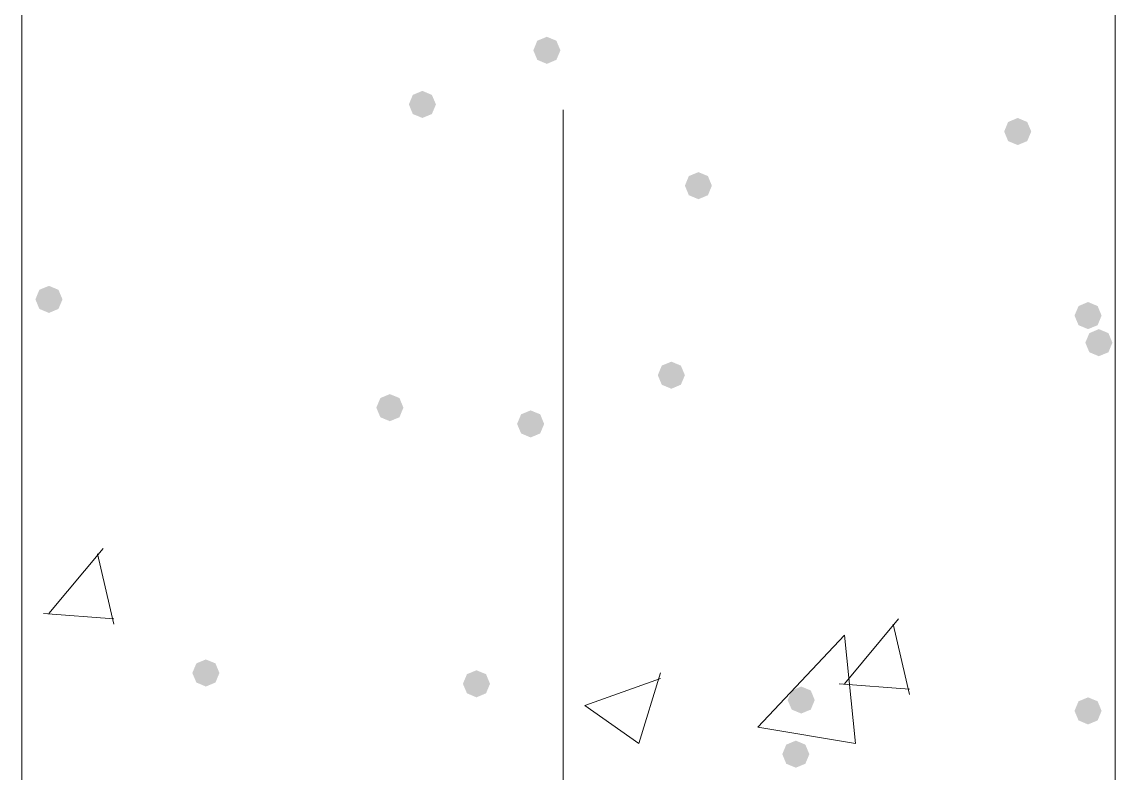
# Model space of a CAD drawing. Header units: millimetres. Extents: x 29 to 95071, y 20 to 67221.
# Drawn here: x 9907 to 10909, y 38242 to 38930 of the extents above; entities that cross this region are included whole.
import ezdxf

# ---------------------------------------------------------------- set-up
doc = ezdxf.new("R2010")
doc.units = ezdxf.units.MM

msp = doc.modelspace()

# ---------------------------------------------------------------- hatches: boundary and pattern name
h = msp.add_hatch(color=7)
h.dxf.hatch_style = 2
h.paths.add_polyline_path([(10388.3, 38891.4), (10379.5, 38895.1), (10375.9, 38903.8), (10379.5, 38912.6), (10388.3, 38916.2), (10397, 38912.6), (10400.7, 38903.8), (10397, 38895.1)])
h = msp.add_hatch(color=7)
h.dxf.hatch_style = 2
h.paths.add_polyline_path([(10274.3, 38841.9), (10265.5, 38845.5), (10261.9, 38854.3), (10265.5, 38863), (10274.3, 38866.7), (10283, 38863), (10286.7, 38854.3), (10283, 38845.5)])
h = msp.add_hatch(color=7)
h.dxf.hatch_style = 2
h.paths.add_polyline_path([(10819.5, 38817.1), (10810.7, 38820.7), (10807.1, 38829.5), (10810.7, 38838.2), (10819.5, 38841.9), (10828.2, 38838.2), (10831.9, 38829.5), (10828.2, 38820.7)])
h = msp.add_hatch(color=7)
h.dxf.hatch_style = 2
h.paths.add_polyline_path([(10527.1, 38767.5), (10518.3, 38771.2), (10514.7, 38779.9), (10518.3, 38788.7), (10527.1, 38792.3), (10535.8, 38788.7), (10539.4, 38779.9), (10535.8, 38771.2)])
h = msp.add_hatch(color=7)
h.dxf.hatch_style = 2
h.paths.add_polyline_path([(9932.3, 38663.4), (9923.5, 38667.1), (9919.9, 38675.8), (9923.5, 38684.6), (9932.3, 38688.2), (9941, 38684.6), (9944.7, 38675.8), (9941, 38667.1)])
h = msp.add_hatch(color=7)
h.dxf.hatch_style = 2
h.paths.add_polyline_path([(10883.9, 38648.6), (10875.2, 38652.2), (10871.5, 38661), (10875.2, 38669.7), (10883.9, 38673.4), (10892.7, 38669.7), (10896.3, 38661), (10892.7, 38652.2)])
h = msp.add_hatch(color=7)
h.dxf.hatch_style = 2
h.paths.add_polyline_path([(10893.8, 38623.8), (10885.1, 38627.4), (10881.4, 38636.2), (10885.1, 38644.9), (10893.8, 38648.6), (10902.6, 38644.9), (10906.2, 38636.2), (10902.6, 38627.4)])
h = msp.add_hatch(color=7)
h.dxf.hatch_style = 2
h.paths.add_polyline_path([(10502.3, 38594), (10493.5, 38597.7), (10489.9, 38606.4), (10493.5, 38615.2), (10502.3, 38618.8), (10511, 38615.2), (10514.7, 38606.4), (10511, 38597.7)])
h = msp.add_hatch(color=7)
h.dxf.hatch_style = 2
h.paths.add_polyline_path([(10244.5, 38564.3), (10235.8, 38567.9), (10232.1, 38576.7), (10235.8, 38585.5), (10244.5, 38589.1), (10253.3, 38585.5), (10256.9, 38576.7), (10253.3, 38567.9)])
h = msp.add_hatch(color=7)
h.dxf.hatch_style = 2
h.paths.add_polyline_path([(10373.4, 38549.4), (10364.7, 38553.1), (10361, 38561.8), (10364.7, 38570.6), (10373.4, 38574.2), (10382.2, 38570.6), (10385.8, 38561.8), (10382.2, 38553.1)])
h = msp.add_hatch(color=7)
h.dxf.hatch_style = 2
h.paths.add_polyline_path([(10076, 38321.4), (10067.3, 38325.1), (10063.6, 38333.8), (10067.3, 38342.6), (10076, 38346.2), (10084.8, 38342.6), (10088.4, 38333.8), (10084.8, 38325.1)])
h = msp.add_hatch(color=7)
h.dxf.hatch_style = 2
h.paths.add_polyline_path([(10323.8, 38311.5), (10315.1, 38315.2), (10311.4, 38323.9), (10315.1, 38332.7), (10323.8, 38336.3), (10332.6, 38332.7), (10336.2, 38323.9), (10332.6, 38315.2)])
h = msp.add_hatch(color=7)
h.dxf.hatch_style = 2
h.paths.add_polyline_path([(10621.2, 38296.7), (10612.5, 38300.3), (10608.8, 38309), (10612.5, 38317.8), (10621.2, 38321.4), (10630, 38317.8), (10633.6, 38309), (10630, 38300.3)])
h = msp.add_hatch(color=7)
h.dxf.hatch_style = 2
h.paths.add_polyline_path([(10883.9, 38286.7), (10875.2, 38290.4), (10871.5, 38299.1), (10875.2, 38307.9), (10883.9, 38311.5), (10892.7, 38307.9), (10896.3, 38299.1), (10892.7, 38290.4)])
h = msp.add_hatch(color=7)
h.dxf.hatch_style = 2
h.paths.add_polyline_path([(10616.3, 38247.1), (10607.5, 38250.7), (10603.9, 38259.5), (10607.5, 38268.2), (10616.3, 38271.9), (10625, 38268.2), (10628.7, 38259.5), (10625, 38250.7)])

# ---------------------------------------------------------------- linework, layer by layer
at = {"color": 7, "lineweight": 0}
for points in [[(9907.5, 32653.6), (9907.5, 42705.5)], [(10908.7, 32653.6), (10908.7, 42705.5)], [(10403.1, 38056.3), (10403.1, 38849.3)], [(9932.3, 38388.4), (9981.8, 38447.8)], [(9991.7, 38378.4), (9976.9, 38442.9)], [(9927.3, 38388.4), (9991.7, 38383.4)], [(10660.9, 38323.9), (10710.4, 38383.4)], [(10720.4, 38314), (10705.5, 38378.4)], [(10581.6, 38284.3), (10660.9, 38368.5), (10670.8, 38269.4)], [(10423, 38304.1), (10492.4, 38328.9)], [(10472.5, 38269.4), (10492.4, 38333.8)], [(10655.9, 38323.9), (10720.4, 38319)], [(10423, 38304.1), (10472.5, 38269.4)], [(10581.6, 38284.3), (10670.8, 38269.4)]]:
    msp.add_lwpolyline(points, dxfattribs=at)

doc.saveas('drawing.dxf')
